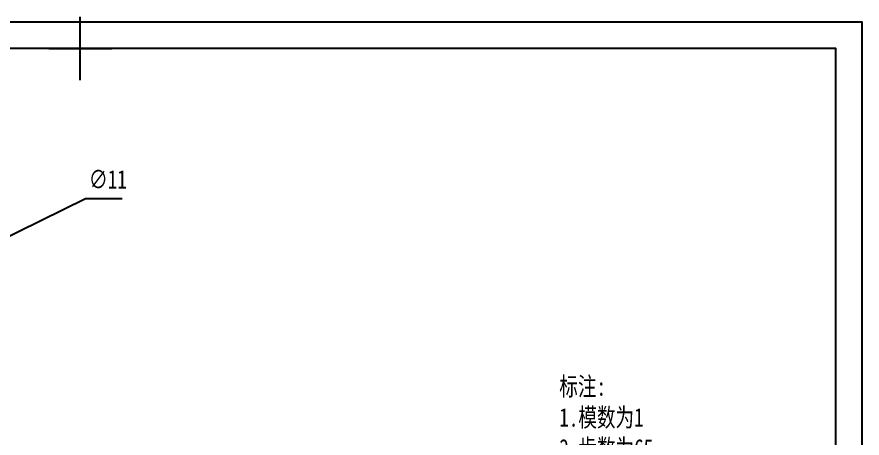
# Model space of a CAD drawing. Header units: millimetres. Extents: x 1 to 296, y 0 to 210.
# Drawn here: x 136.1 to 295.1, y 130.7 to 210 of the extents above; entities that cross this region are included whole.
import ezdxf

# ---------------------------------------------------------------- set-up
doc = ezdxf.new("R2010")
doc.units = ezdxf.units.MM
doc.header["$PDSIZE"] = -1
doc.styles.get("Standard").update_dxf_attribs({"font": 'hyswlongfangsong.ttf'})
doc.dimstyles.new('ISO-25', dxfattribs={"dimtxt": 2.5, "dimasz": 2.5, "dimexe": 1.25, "dimexo": 0.625, "dimtad": 1, "dimtxsty": 'STANDARD', "dimcen": 2.5, "dimazin": 3, "dimtfac": 1, "dimtmove": 0, "dimatfit": 3})

# ---------------------------------------------------------------- blocks, each defined once
blk = doc.blocks.new('*D13')
at = {"color": 0, "lineweight": -2, "transparency": 16777216}
for p, q in [((148.97, 175.77), (90.89, 147.08)), ((155.88, 175.77), (148.97, 175.77)), ((77.37, 140.4), (87.23, 145.27)), ((73.71, 138.59), (70.05, 136.78))]:
    blk.add_line(p, q, dxfattribs=at)
at = {"color": 0, "transparency": 16777216}
for points in [[(90.58, 147.69), (91.19, 146.47), (87.23, 145.27)], [(73.41, 139.2), (74.01, 137.98), (77.37, 140.4)]]:
    blk.add_solid(points, dxfattribs=at)
at = {"layer": 'Defpoints', "color": 0, "transparency": 16777216}
for p in [(87.23, 145.27), (77.37, 140.4)]:
    blk.add_point(p, dxfattribs=at)
at = {"color": 0, "transparency": 16777216, "insert": (153.18, 179.42), "char_height": 3.5, "attachment_point": 5}
blk.add_mtext('∅11', dxfattribs=at)
blk = doc.blocks.new('HH_FRAME_A4')
at = {"layer": 'HH_TITLE'}
for p, q in [((148.5, 200), (148.5, 212)), ((142.5, 206), (154.5, 206))]:
    blk.add_line(p, q, dxfattribs=at)
for points in [[(0, 1), (297, 1), (297, 211), (0, 211)], [(25, 6), (292, 6), (292, 206), (25, 206)]]:
    blk.add_lwpolyline(points, close=True, dxfattribs=at)
for tag, p, height in [('SCALE', (267.53, 43), 3), ('TITLE', (155.21, 32.5), 5), ('DWG_NO', (230.45, 33.25), 3.5), ('STAGE', (267.53, 32), 3), ('MATERIAL', (123.96, 19.1), 2.8), ('WEIGHT', (159.96, 19.1), 2.8), ('VERSION', (195.96, 19.1), 2.8), ('DATE', (231.96, 19.1), 2.8), ('SHEET', (267.96, 19.1), 2.8), ('DESIGN', (123.96, 8.1), 2.8), ('CHECKED', (159.96, 8.1), 2.8), ('REVIEWED', (195.96, 8.1), 2.8), ('APPROVED', (231.96, 8.1), 2.8), ('COUNTERSIGN', (267.96, 8.1), 2.8)]:
    blk.add_attdef(tag, p, '', height=height, dxfattribs=at)

msp = doc.modelspace()

# ---------------------------------------------------------------- block references
at = {"xscale": 0.9905660377358491, "yscale": 0.9905660377358491}
msp.add_blockref('HH_FRAME_A4', (0.906, 0), dxfattribs=at)

# ---------------------------------------------------------------- texts
at = {"insert": (238.135, 142.184), "char_height": 3.5, "attachment_point": 1}
msp.add_mtext_dynamic_manual_height_columns('标注:\\P1.模数为1\\P2.齿数为65\\P3.压力角为20°\\P4,厚度为6', width=44.34723, gutter_width=17.5, heights=[0], dxfattribs=at)

# ---------------------------------------------------------------- dimensions: what is measured, and where the dimension line sits
dim = msp.add_diameter_dim_2p(p1=(77.365, 140.397), p2=(87.227, 145.269), dimstyle='ISO-25', override={"dimtxt": 3.5, "dimasz": 4.08, "dimexe": 2, "dimexo": 0, "dimgap": 1.524, "dimtih": 1, "dimtoh": 1, "dimdec": 0, "dimzin": 0, "dimadec": 2, "dimtdec": 0, "dimtzin": 0})
dim.commit()
dim.dimension.update_dxf_attribs({"geometry": '*D13', "text_midpoint": (153.185, 175.767), "dimtype": 163})

doc.saveas('drawing.dxf')
